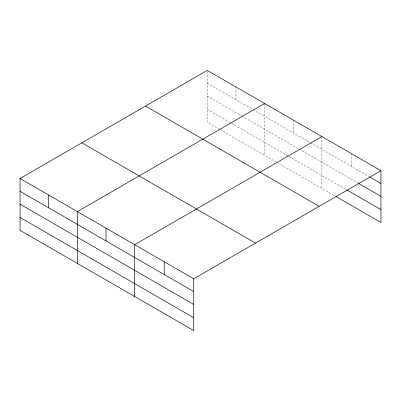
<?xml version="1.0" encoding="UTF-8"?>
<svg xmlns="http://www.w3.org/2000/svg" width="401" height="401" viewBox="0 0 401 401"><rect width="100%" height="100%" fill="white"/><g stroke="black" fill="none" stroke-linecap="round" stroke-linejoin="round"><path stroke-width="0.3" stroke-dasharray="2 1.5" d="M219.713 129.413L207.277 122.23L207.277 70.406M207.277 83.197L252.695 109.418M253.237 109.734L310.008 142.51M310.549 142.821L368.604 176.34M207.277 96.08L241.342 115.744M241.883 116.059L298.65 148.836M299.191 149.147L357.867 183.021M207.277 109.353L231.066 123.087M231.608 123.398L288.379 156.174M288.92 156.485L346.058 189.472M220.254 129.724L277.026 162.5M277.567 162.811L334.785 195.848M351.426 153.628L351.426 166.42M321.903 136.581L321.903 188.41M293.246 120.039L293.246 132.831M264.59 103.493L264.59 155.322M235.933 86.947L235.933 99.744"/><path stroke-width="0.6" d="M20.05 178.5L193.723 278.77L193.723 330.594L20.05 230.324L20.05 178.5L207.277 70.406L380.95 170.676L380.95 222.5L335.858 196.465M264.59 103.493L77.363 211.588L77.363 263.417M321.903 136.581L134.676 244.675L134.676 296.504M193.723 278.77L380.95 170.676M369.677 176.961L380.95 183.468M358.404 183.332L380.95 196.35M346.594 189.783L380.95 209.618M145.493 106.075L319.166 206.345M81.834 142.826L255.507 243.096M20.05 191.292L193.723 291.562M20.05 204.174L193.723 304.444M20.05 217.447L193.723 317.712M164.199 261.723L164.199 274.515M106.019 228.134L106.019 240.926M48.706 195.041L48.706 207.838"/></g></svg>
